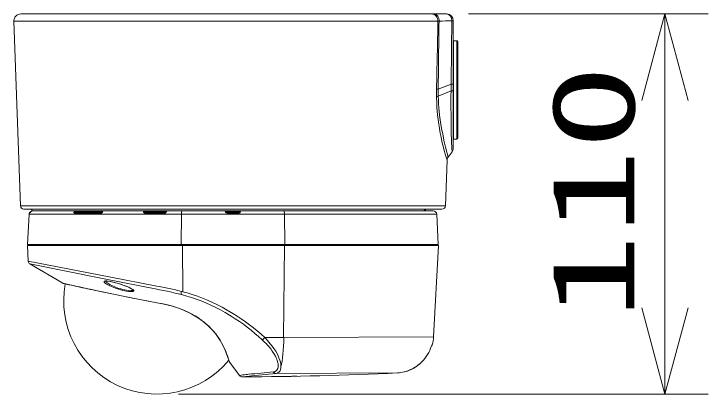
# Model space of a CAD drawing. Units: millimetres on the paper. Extents: x -62 to 65, y -59 to 59.
# Drawn here: x -6.34 to 13.76, y 26.18 to 37.18 of the extents above; entities that cross this region are included whole.
import ezdxf
from ezdxf.enums import TextEntityAlignment as Align

# ---------------------------------------------------------------- set-up
doc = ezdxf.new("R2010")
doc.units = ezdxf.units.MM
for name, color, linetype, lineweight in [('0-2_GAIKEI', 4, 'Continuous', 9), ('0-3_SUNPO', 7, 'Continuous', 9), ('0-4_0', 7, 'Continuous', 9)]:
    doc.layers.add(name, color=color, linetype=linetype, lineweight=lineweight)
doc.styles.add('ＭＳ ゴシック', font='')
doc.styles.get('ＭＳ ゴシック').set_extended_font_data('MS Gothic')

# ---------------------------------------------------------------- blocks, each defined once
blk = doc.blocks.new('_Open30')
at = {"layer": '0-4_0'}
blk.add_line((0, 0), (-1, 0), dxfattribs=at)
blk.add_lwpolyline([(-1, 0.2679), (0, 0), (-1, -0.2679)], dxfattribs=at)

msp = doc.modelspace()

# ---------------------------------------------------------------- linework, layer by layer
at = {"layer": '0-2_GAIKEI', "color": 7}
for p, q in [((6.183, 37.181), (-6.14, 37.181)), ((-6.151, 31.627), (-6.34, 36.974)), ((6.383, 36.981), (6.383, 33.282)), ((6.352, 33.19), (6.234, 33.037)), ((6.156, 31.627), (6.203, 32.951)), ((6.056, 31.531), (-6.051, 31.531)), ((-5.9, 31.386), (-5.946, 30.511)), ((-5.893, 31.418), (-5.883, 31.418)), ((-5.787, 31.481), (5.805, 31.481)), ((5.905, 31.386), (5.951, 30.511)), ((-5.947, 30.481), (-1.456, 30.481)), ((-5.924, 30.027), (-5.947, 30.481)), ((-5.946, 30.511), (5.951, 30.511)), ((-1.456, 30.481), (5.953, 30.481)), ((5.814, 27.836), (5.953, 30.481)), ((-4.921, 29.387), (-5.874, 29.946)), ((-0.731, 28.173), (-0.733, 28.174)), ((5.762, 27.594), (5.762, 27.593)), ((5.776, 27.603), (5.767, 27.603)), ((5.728, 27.505), (5.728, 27.505)), ((4.961, 26.821), (4.962, 26.821)), ((1.24, 26.689), (1.212, 26.688)), ((1.24, 26.689), (1.358, 26.691)), ((1.358, 26.69), (1.358, 26.691)), ((1.708, 26.696), (1.826, 26.698)), ((1.826, 26.698), (1.853, 26.698))]:
    msp.add_line(p, q, dxfattribs=at)
at = {"layer": '0-2_GAIKEI'}
for p, q in [((5.94, 36.974), (-6.34, 36.974)), ((6.383, 36.981), (6.341, 36.981)), ((6.341, 36.981), (6.341, 36.98)), ((6.383, 36.981), (6.383, 36.981)), ((6.394, 36.406), (6.484, 36.406)), ((6.394, 36.406), (6.394, 33.556)), ((6.484, 33.556), (6.484, 36.406)), ((6.514, 33.586), (6.514, 36.376)), ((6.322, 35.146), (5.949, 35.003)), ((6.319, 34.954), (5.95, 34.8)), ((6.484, 33.556), (6.394, 33.556)), ((6.156, 31.627), (-6.151, 31.627)), ((-5.9, 31.386), (-1.489, 31.386)), ((-4.583, 31.418), (-3.818, 31.418)), ((-4.569, 31.431), (-3.807, 31.431)), ((-4.532, 31.48), (-4.53, 31.46)), ((-4.53, 31.46), (-3.827, 31.46)), ((-1.47, 31.481), (-4.514, 31.481)), ((-4.514, 31.461), (-4.514, 31.481)), ((-3.827, 31.461), (-4.514, 31.461)), ((-3.827, 31.461), (-3.827, 31.481)), ((-3.827, 31.461), (-3.827, 31.46)), ((-3.827, 31.431), (-3.827, 31.46)), ((-3.777, 31.461), (-3.777, 31.46)), ((-2.568, 31.461), (-2.568, 31.46)), ((-2.545, 31.418), (-1.975, 31.418)), ((-2.538, 31.431), (-1.97, 31.431)), ((-2.518, 31.461), (-2.518, 31.481)), ((-2.518, 31.461), (-2.518, 31.46)), ((-1.99, 31.461), (-2.518, 31.461)), ((-2.518, 31.431), (-2.518, 31.46)), ((-1.99, 31.461), (-1.99, 31.481)), ((-1.99, 31.461), (-1.99, 31.46)), ((-1.94, 31.461), (-1.94, 31.46)), ((-1.489, 31.386), (-1.497, 30.511)), ((-1.489, 31.386), (0.003, 31.386)), ((-1.47, 31.481), (-0.218, 31.481)), ((-0.218, 31.48), (-0.218, 31.481)), ((-0.198, 31.461), (-0.198, 31.461)), ((0.201, 31.451), (-0.196, 31.451)), ((-0.168, 31.431), (0.003, 31.431)), ((-0.168, 31.418), (0.003, 31.418)), ((0.173, 31.431), (0.003, 31.431)), ((1.494, 31.386), (0.003, 31.386)), ((0.173, 31.418), (0.173, 31.431)), ((0.203, 31.461), (0.203, 31.461)), ((1.494, 31.386), (5.905, 31.386)), ((1.494, 31.386), (1.502, 30.511)), ((-5.917, 30.501), (-4.601, 30.501)), ((-5.917, 30.481), (-5.917, 30.501)), ((-4.368, 30.511), (-4.342, 30.511)), ((-4.342, 30.511), (-4.342, 30.496)), ((-3.998, 30.51), (-4.274, 30.51)), ((-3.984, 30.501), (-2.525, 30.501)), ((-2.525, 30.501), (-2.526, 30.499)), ((-2.5, 30.499), (-2.526, 30.499)), ((-1.998, 30.501), (-1.492, 30.501)), ((-1.456, 30.481), (-1.444, 29.141)), ((0.003, 30.501), (1.497, 30.501)), ((1.493, 30.481), (1.468, 27.818)), ((1.497, 30.501), (1.497, 30.481)), ((1.497, 30.501), (5.922, 30.501)), ((5.922, 30.481), (5.922, 30.501)), ((5.937, 30.482), (5.936, 30.483)), ((-1.444, 29.141), (-1.485, 29.152)), ((-2.197, 28.825), (-2.198, 28.825)), ((-0.988, 28.375), (-0.99, 28.376)), ((0.923, 27.816), (1.468, 27.818)), ((1.468, 27.818), (1.477, 27.818)), ((1.468, 27.818), (1.468, 27.818)), ((1.477, 27.818), (5.814, 27.836)), ((1.313, 27.018), (1.313, 27.016)), ((1.313, 27.016), (1.313, 27.015)), ((1.393, 26.968), (1.393, 26.967)), ((1.246, 26.777), (0.54, 26.707)), ((1.246, 26.777), (4.768, 26.794)), ((0.475, 26.7), (0.273, 26.681)), ((0.54, 26.707), (0.475, 26.7))]:
    msp.add_line(p, q, dxfattribs=at)
for points in [[(6.322, 35.146), (6.373, 35.147), (6.381, 35.147), (6.382, 35.147), (6.383, 35.147)], [(6.203, 32.951), (6.149, 33.126), (6.128, 33.2), (6.079, 33.386), (6.054, 33.494), (6.029, 33.61), (6.004, 33.734), (5.981, 33.863), (5.952, 34.06), (5.928, 34.265), (5.91, 34.477), (5.904, 34.585), (5.898, 34.789)], [(6.234, 33.037), (6.161, 33.327), (6.125, 33.478), (6.077, 33.698), (6.046, 33.866), (6.017, 34.044), (5.989, 34.252), (5.977, 34.359), (5.968, 34.468), (5.96, 34.578), (5.954, 34.69), (5.95, 34.8)], [(6.319, 34.954), (6.318, 34.814), (6.318, 34.514), (6.319, 34.222), (6.322, 33.982), (6.327, 33.76), (6.336, 33.495), (6.345, 33.301), (6.352, 33.19)], [(6.319, 34.954), (6.372, 34.956), (6.381, 34.956), (6.382, 34.956), (6.382, 34.957), (6.383, 34.957)], [(-4.532, 31.48), (-4.551, 31.476), (-4.569, 31.469), (-4.581, 31.463), (-4.591, 31.455), (-4.598, 31.446), (-4.602, 31.436), (-4.6, 31.427), (-4.595, 31.422), (-4.588, 31.419), (-4.583, 31.418)], [(-4.53, 31.46), (-4.546, 31.459), (-4.562, 31.455), (-4.575, 31.451), (-4.581, 31.448), (-4.587, 31.443), (-4.589, 31.441), (-4.588, 31.437), (-4.586, 31.434), (-4.581, 31.432), (-4.569, 31.431)], [(-3.818, 31.418), (-3.807, 31.42), (-3.796, 31.424), (-3.785, 31.433), (-3.776, 31.444), (-3.77, 31.454), (-3.763, 31.47), (-3.76, 31.478), (-3.759, 31.48)], [(-2.589, 31.48), (-2.59, 31.478), (-2.591, 31.473), (-2.59, 31.46), (-2.587, 31.449), (-2.58, 31.437), (-2.569, 31.426), (-2.559, 31.421), (-2.545, 31.418)], [(-1.99, 31.431), (-1.99, 31.46), (-2.518, 31.46)], [(-1.975, 31.418), (-1.963, 31.42), (-1.951, 31.426), (-1.941, 31.435), (-1.934, 31.445), (-1.929, 31.455), (-1.925, 31.465), (-1.922, 31.478), (-1.921, 31.48)], [(-0.218, 31.48), (-0.217, 31.471), (-0.216, 31.463), (-0.21, 31.448), (-0.205, 31.439), (-0.195, 31.428), (-0.183, 31.421), (-0.168, 31.418), (-0.168, 31.431)], [(1.476, 31.481), (0.223, 31.481), (0.223, 31.48), (0.222, 31.471), (0.221, 31.463), (0.215, 31.448), (0.21, 31.439), (0.2, 31.428), (0.188, 31.421), (0.173, 31.418), (0.003, 31.418)], [(-4.274, 30.51), (-4.297, 30.502), (-4.311, 30.499), (-4.342, 30.496), (-4.604, 30.496)], [(-4.601, 30.501), (-4.596, 30.51), (-4.596, 30.511), (-4.595, 30.511), (-4.595, 30.511)], [(-4.003, 30.511), (-3.995, 30.51), (-3.988, 30.506), (-3.984, 30.501), (-3.983, 30.499)], [(-3.961, 30.481), (-3.972, 30.484), (-3.98, 30.493), (-3.983, 30.499)], [(-2.513, 30.511), (-2.517, 30.51), (-2.52, 30.507), (-2.525, 30.501)], [(-2.497, 30.499), (-2.491, 30.508), (-2.482, 30.511)], [(0.003, 30.501), (-1.492, 30.501), (-1.492, 30.481)], [(-5.924, 30.027), (-3.585, 29.573), (-2.205, 29.306)], [(-5.874, 29.946), (-3.727, 29.518), (-2.197, 29.216)], [(-3.306, 29.378), (-3.43, 29.413), (-3.491, 29.428), (-3.55, 29.44), (-3.6, 29.449), (-3.646, 29.454), (-3.67, 29.455), (-3.691, 29.454), (-3.708, 29.451), (-3.723, 29.445), (-3.726, 29.44), (-3.728, 29.435), (-3.728, 29.429), (-3.725, 29.422), (-3.719, 29.412), (-3.708, 29.401), (-3.687, 29.384), (-3.661, 29.366), (-3.624, 29.344), (-3.584, 29.323), (-3.495, 29.282), (-3.401, 29.246), (-3.306, 29.214), (-3.244, 29.196), (-3.183, 29.181), (-3.128, 29.169), (-3.075, 29.159), (-3.025, 29.152), (-2.979, 29.147), (-2.948, 29.146), (-2.92, 29.147), (-2.9, 29.15), (-2.884, 29.155), (-2.876, 29.159), (-2.871, 29.165), (-2.87, 29.174), (-2.874, 29.184), (-2.884, 29.195), (-2.898, 29.208), (-2.93, 29.229)], [(-3.306, 29.378), (-3.436, 29.414), (-3.539, 29.437), (-3.609, 29.449), (-3.657, 29.453), (-3.682, 29.452), (-3.695, 29.449)], [(-3.687, 29.451), (-3.681, 29.439), (-3.669, 29.426), (-3.654, 29.413), (-3.635, 29.398), (-3.591, 29.369), (-3.551, 29.347), (-3.508, 29.325), (-3.455, 29.301), (-3.401, 29.278), (-3.297, 29.241), (-3.24, 29.223), (-3.183, 29.207), (-3.132, 29.195), (-3.082, 29.186), (-3.02, 29.177), (-2.964, 29.173), (-2.94, 29.174), (-2.919, 29.177), (-2.907, 29.181), (-2.898, 29.186), (-2.894, 29.191), (-2.892, 29.197)], [(-2.93, 29.229), (-2.97, 29.25), (-3.014, 29.271), (-3.067, 29.294), (-3.123, 29.316), (-3.24, 29.358), (-3.306, 29.378)], [(-3.306, 29.378), (-3.172, 29.334), (-3.062, 29.292), (-2.985, 29.257), (-2.938, 29.231), (-2.908, 29.212), (-2.892, 29.196)], [(-1.485, 29.152), (-1.701, 29.204), (-1.846, 29.235), (-2.134, 29.292), (-2.205, 29.306)], [(-1.494, 29.062), (-1.705, 29.114), (-1.846, 29.145), (-2.127, 29.202), (-2.197, 29.216)], [(-0.048, 28.439), (-0.218, 28.54), (-0.356, 28.616), (-0.495, 28.688), (-0.636, 28.756), (-0.778, 28.819), (-0.919, 28.876), (-1.059, 28.929), (-1.2, 28.976), (-1.327, 29.016), (-1.454, 29.051), (-1.454, 29.051), (-1.454, 29.051), (-1.49, 29.061), (-1.491, 29.061), (-1.494, 29.062)], [(0.003, 28.516), (-0.113, 28.585), (-0.163, 28.614), (-0.304, 28.693), (-0.447, 28.766), (-0.591, 28.836), (-0.737, 28.9), (-0.882, 28.959), (-1.027, 29.013), (-1.173, 29.062), (-1.323, 29.107), (-1.444, 29.141)], [(0.853, 27.751), (0.908, 27.698), (0.962, 27.643), (1.006, 27.596), (1.049, 27.547), (1.097, 27.487), (1.144, 27.423), (1.189, 27.354), (1.233, 27.277), (1.253, 27.235), (1.272, 27.19), (1.284, 27.158), (1.295, 27.124), (1.304, 27.087)], [(0.923, 27.816), (1.004, 27.731), (1.084, 27.638), (1.137, 27.57), (1.19, 27.498), (1.241, 27.419), (1.29, 27.333), (1.313, 27.286), (1.336, 27.235), (1.362, 27.162), (1.379, 27.101), (1.388, 27.052), (1.392, 27.024), (1.393, 26.998), (1.393, 26.968)], [(1.313, 26.991), (1.31, 26.956), (1.306, 26.936), (1.302, 26.924), (1.288, 26.892), (1.282, 26.882), (1.272, 26.869), (1.256, 26.853), (1.24, 26.842), (1.226, 26.834), (1.212, 26.828), (1.191, 26.823), (1.171, 26.82)], [(1.393, 26.967), (1.39, 26.929), (1.385, 26.907), (1.382, 26.894), (1.367, 26.858), (1.361, 26.848), (1.351, 26.832), (1.335, 26.815), (1.318, 26.802), (1.303, 26.793), (1.289, 26.787), (1.267, 26.78), (1.246, 26.777)]]:
    msp.add_lwpolyline(points, dxfattribs=at)
at = {"layer": '0-2_GAIKEI', "color": 7}
for points in [[(-5.883, 31.418), (-5.883, 31.418), (-5.883, 31.419), (-5.881, 31.422), (-5.871, 31.438), (-5.863, 31.446), (-5.844, 31.463), (-5.821, 31.475), (-5.798, 31.48)], [(-5.798, 31.48), (-5.824, 31.474), (-5.848, 31.461), (-5.867, 31.442), (-5.88, 31.424)], [(-5.798, 31.48), (-5.825, 31.474), (-5.849, 31.46), (-5.869, 31.44), (-5.875, 31.431)], [(-2.197, 28.825), (-2.931, 28.968), (-3.649, 29.113), (-3.976, 29.181)], [(-2.198, 28.825), (-3.038, 28.989), (-3.771, 29.137), (-3.971, 29.179)], [(-2.198, 28.825), (-2.032, 28.792), (-1.869, 28.755), (-1.749, 28.723), (-1.631, 28.687), (-1.515, 28.647), (-1.402, 28.602), (-1.293, 28.552), (-1.188, 28.497), (-1.086, 28.439), (-0.99, 28.376)], [(-2.197, 28.825), (-2.021, 28.79), (-1.933, 28.771), (-1.779, 28.732), (-1.703, 28.71), (-1.627, 28.687), (-1.516, 28.648), (-1.407, 28.604), (-1.302, 28.556), (-1.199, 28.504), (-1.091, 28.442), (-0.988, 28.375)], [(-0.487, 27.91), (-0.442, 27.849), (-0.401, 27.788), (-0.363, 27.728), (-0.329, 27.669), (-0.298, 27.611), (-0.245, 27.5), (-0.202, 27.398), (-0.153, 27.269), (-0.107, 27.135), (-0.099, 27.112), (-0.094, 27.104)], [(-0.484, 27.907), (-0.424, 27.825), (-0.371, 27.743), (-0.324, 27.662), (-0.281, 27.579), (-0.243, 27.498), (-0.205, 27.41), (-0.183, 27.355), (-0.148, 27.258), (-0.124, 27.191), (-0.094, 27.104), (0.003, 26.976), (0.192, 26.722)], [(5.728, 27.505), (5.738, 27.531), (5.761, 27.593), (5.766, 27.602), (5.767, 27.603), (5.767, 27.603), (5.767, 27.603)], [(5.762, 27.594), (5.736, 27.526), (5.728, 27.505)], [(-0.116, 27.161), (-0.099, 27.113), (-0.094, 27.104)], [(4.962, 26.821), (5.048, 26.847), (5.129, 26.879), (5.212, 26.92), (5.283, 26.962), (5.34, 27.001), (5.402, 27.049), (5.422, 27.067)], [(5.422, 27.067), (5.373, 27.026), (5.298, 26.972), (5.219, 26.924), (5.137, 26.883), (5.054, 26.849), (4.97, 26.823), (4.962, 26.821)], [(1.358, 26.69), (1.279, 26.689), (1.212, 26.688), (1.211, 26.688), (1.213, 26.688), (1.24, 26.689)], [(1.826, 26.698), (1.852, 26.698), (1.854, 26.698), (1.852, 26.698), (1.834, 26.698), (1.727, 26.696), (1.708, 26.695)]]:
    msp.add_lwpolyline(points, dxfattribs=at)
for centre, radius, start, end in [((-6.14, 36.981), 0.2, 90, 182.0273), ((6.183, 36.981), 0.2, 85.7356, 90), ((6.183, 36.981), 0.2, 0, 85.7351), ((6.233, 33.282), 0.15, 322.4949, 0), ((6.353, 32.946), 0.15, 142.4948, 177.9731), ((-6.051, 31.631), 0.1, 182.0273, 270), ((6.056, 31.631), 0.1, 270, 357.9727), ((-5.8, 31.381), 0.1, 157.983, 176.9891), ((-5.874, 31.411), 0.02, 93.0679, 157.9757), ((-5.757, 31.581), 0.1, 209.9949, 270), ((-5.787, 31.381), 0.1, 90, 95.9778), ((5.507, 31.581), 0.1, 270, 330.0005), ((5.805, 31.381), 0.1, 3, 90), ((-5.824, 30.032), 0.1, 183, 239.6369), ((-4.906, 29.413), 0.03, 239.6369, 266.9468), ((6.11, 77.725), 49.581, 257.1457, 257.5366), ((6.174, 78.122), 49.983, 257.185, 257.5709), ((-2.197, 28.881), 2.7, 169.5506, 320.4427), ((8.738, 89.67), 61.81, 257.54701, 258.13034), ((8.833, 90.239), 62.389, 257.5811, 258.15667), ((-2.357, 26.368), 2.429, 48.037, 55.7427), ((-2.357, 26.367), 2.43, 47.9825, 55.6977), ((-2.044, 26.709), 1.967, 37.6478, 48.1723), ((-2.048, 26.703), 1.973, 37.5903, 48.1354), ((4.715, 27.893), 1.1, 344.6994, 357), ((5.748, 27.611), 0.03, 289.4126, 344.6991), ((5.738, 27.611), 0.03, 321.1022, 344.7312), ((4.696, 27.9), 1.105, 311.0827, 339.0874), ((4.696, 27.9), 1.105, 311.074, 339.0788), ((4.696, 27.9), 1.105, 311.0741, 339.0787), ((0.003, 126.681), 100, 270.15493, 272.73135), ((4.715, 27.893), 1.1, 272.7314, 282.8951), ((0.273, 26.781), 0.1, 216.5053, 270), ((0.003, 126.711), 100.029, 270.77639, 270.97695)]:
    msp.add_arc(centre, radius, start, end, dxfattribs=at)
at = {"layer": '0-2_GAIKEI'}
for centre, radius, start, end in [((-2334.678, 84.513), 2341.101, 358.78814, 358.83645), ((5.981, 37.323), 0.352, 263.2908, 268.4988), ((1185.18, 22.287), 1179.3, 179.28654, 179.3822), ((3.718, 144.038), 107.09, 271.20616, 271.40343), ((-639.684, 42.673), 646.05, 359.33245, 359.49509), ((6.348, 37.898), 0.919, 269.5508, 272.1507), ((6.394, 36.376), 0.03, 90, 113.3428), ((6.484, 36.376), 0.03, 0, 90), ((12.413, 34.863), 6.515, 178.7888, 180.6446), ((5.95, 34.351), 0.652, 90.0882, 94.4809), ((10.38, 34.914), 4.432, 178.8493, 181.473), ((-8.076, 35.289), 14.399, 358.6669, 359.4303), ((6.484, 33.586), 0.03, 270, 0), ((6.394, 33.586), 0.03, 246.6594, 270), ((-4.514, 31.336), 0.145, 90, 97.0344), ((-4.514, 31.323), 0.138, 90, 96.441), ((-3.798, 32.905), 1.445, 268.8462, 270.829), ((-3.798, 29.294), 2.167, 89.4474, 90.7693), ((-3.807, 31.461), 0.03, 270, 0), ((-3.757, 31.461), 0.02, 90, 180), ((-3.757, 31.46), 0.0199, 94.9259, 180), ((-3.757, 31.478), 0.0025, 90, 146.5548), ((-2.588, 31.479), 0.0016, 90, 180), ((-2.588, 31.46), 0.0199, 0, 93.6208), ((-2.588, 31.461), 0.02, 0, 90), ((-2.538, 31.461), 0.03, 180, 270), ((-2.547, 32.905), 1.445, 269.171, 271.1538), ((-2.547, 29.294), 2.167, 89.2307, 90.5526), ((-1.961, 32.905), 1.445, 268.8462, 270.829), ((-1.961, 29.294), 2.167, 89.4474, 90.7693), ((-1.97, 31.461), 0.03, 270, 0), ((-1.921, 31.46), 0.0199, 90, 180), ((-1.92, 31.461), 0.02, 90, 180), ((-1.92, 31.48), 0.0015, 90, 180), ((-0.218, 31.461), 0.02, 0, 90), ((-0.218, 31.46), 0.0199, 0, 90), ((-0.168, 31.461), 0.03, 180, 270), ((0.173, 31.461), 0.03, 270, 0), ((0.223, 31.461), 0.02, 90, 180), ((0.223, 31.46), 0.0199, 90, 180), ((-5.927, 30.501), 0.01, 0, 90), ((-4.627, 30.505), 0.0246, 270, 337.3301), ((-4.578, 30.483), 0.0292, 142.8377, 154.7248), ((-2.552, 30.508), 0.0276, 270, 339.8584), ((-2.525, 30.511), 0.03, 270, 337.6862), ((-2.482, 30.492), 0.0189, 90, 158.8465), ((-2.499, 30.501), 0.0024, 270, 312.0886), ((-2.02, 30.481), 0.03, 30, 90), ((-1.968, 30.511), 0.03, 210, 270), ((5.932, 30.501), 0.01, 90, 180), ((5.926, 30.466), 0.0191, 54.7788, 100.4744), ((5.94, 30.546), 0.0656, 254.5532, 270), ((6.574, 30.545), 0.641, 183.0104, 185.6227), ((5.94, 30.487), 0.0057, 235.5579, 270), ((-3.133, 23.462), 5.855, 47.0882, 58.2007), ((-3.206, 23.338), 6.092, 47.3178, 58.2121), ((0.874, 26.995), 0.44, 3.1017, 12.0969), ((0.981, 27.002), 0.333, 358.1469, 2.3846), ((0.648, 24.117), 2.644, 95.5815, 99.9166), ((0.815, 22.511), 4.259, 94.8361, 95.7254), ((-9.982, 144.888), 118.593, 275.04956, 275.39647)]:
    msp.add_arc(centre, radius, start, end, dxfattribs=at)
for centre, major_axis, ratio, start_param, end_param in [((5.753, 36.981), (0, 0.2), 0.936174, 4.677006, 6.283185), ((5.828, 36.981), (0, 0.2), 0.723378, 4.665212, 6.283185), ((6.183, 36.981), (0, -0.2), 0.791642, 1.571015, 3.14173), ((6.04, 34.784), (0.15, 0.002), 0.137486, 2.208828, 2.793241), ((-4.569, 31.411), (0, -0.02), 0.757202, 3.141593, 4.327992), ((-3.807, 31.411), (0, 0.02), 0.615505, 6.283185, 7.469585), ((-2.538, 31.411), (0, -0.02), 0.3795, 3.141593, 4.327992), ((-1.97, 31.411), (0, 0.02), 0.273939, 6.283185, 7.469585), ((-1.47, 31.381), (0, 0.1), 0.183485, 0, 1.518436), ((1.476, 31.381), (0, 0.1), 0.183485, 4.76475, 6.283203), ((-2.525, 30.511), (0, -0.03), 0.927184, 0, 1.15928), ((-1.494, 30.501), (0, -0.01), 0.183486, 1.588201, 3.139607), ((1.499, 30.501), (0, -0.01), 0.18349, 3.141593, 4.694936), ((5.906, 30.479), (0.0299, 0.003), 0.524244, 0.013056, 0.94878), ((-1.466, 29.157), (-0.0255, -0.0967), 0.164663, 4.809794, 6.114603), ((0.914, 27.821), (-0.0684, -0.073), 0.100734, 0.363683, 1.593427), ((1.275, 27.876), (0.005, -1.1), 0.183251, 0.598988, 1.517369), ((1.245, 26.876), (0.0099, -0.0995), 0.89956, 5.2247, 6.187005)]:
    msp.add_ellipse(centre, major_axis=major_axis, ratio=ratio, start_param=start_param, end_param=end_param, dxfattribs=at)
at = {"layer": '0-2_GAIKEI', "color": 7}
for centre, major_axis, ratio, start_param, end_param in [((-5.865, 31.411), (0, 0.02), 0.998225, 0.820399, 1.1864), ((5.493, 31.581), (0, -0.1), 0.953245, 6.283185, 7.330405), ((4.961, 27.604), (0.689, 0.615), 0.766721, 4.11224, 4.69754), ((0.003, 125.917), (99.615, 0), 0.996195, 4.725996, 4.729511), ((0.003, 125.951), (99.649, 0), 0.996195, 4.725991, 4.729505), ((1.708, 26.725), (0, 0.03), 0.001492, 2.941738, 3.141056)]:
    msp.add_ellipse(centre, major_axis=major_axis, ratio=ratio, start_param=start_param, end_param=end_param, dxfattribs=at)
at = {"layer": '0-3_SUNPO'}
for p, q in [((6.822, 37.18), (13.764, 37.18)), ((12.514, 28.681), (12.514, 34.68)), ((-1.572, 26.181), (13.764, 26.181))]:
    msp.add_line(p, q, dxfattribs=at)

# ---------------------------------------------------------------- block references
at = {"layer": '0-3_SUNPO', "xscale": 2.5, "yscale": 2.5}
for p, rotation in [((12.514, 37.18), 90.00048), ((12.514, 26.181), 270.00048)]:
    msp.add_blockref('_Open30', p, dxfattribs=dict(at, rotation=rotation))

# ---------------------------------------------------------------- texts
at = {"layer": '0-3_SUNPO', "style": 'ＭＳ ゴシック', "width": 1.5}
msp.add_text('110', height=2.405, rotation=90, dxfattribs=at).set_placement((12.352, 28.347), align=Align.BOTTOM_LEFT)

doc.saveas('drawing.dxf')
